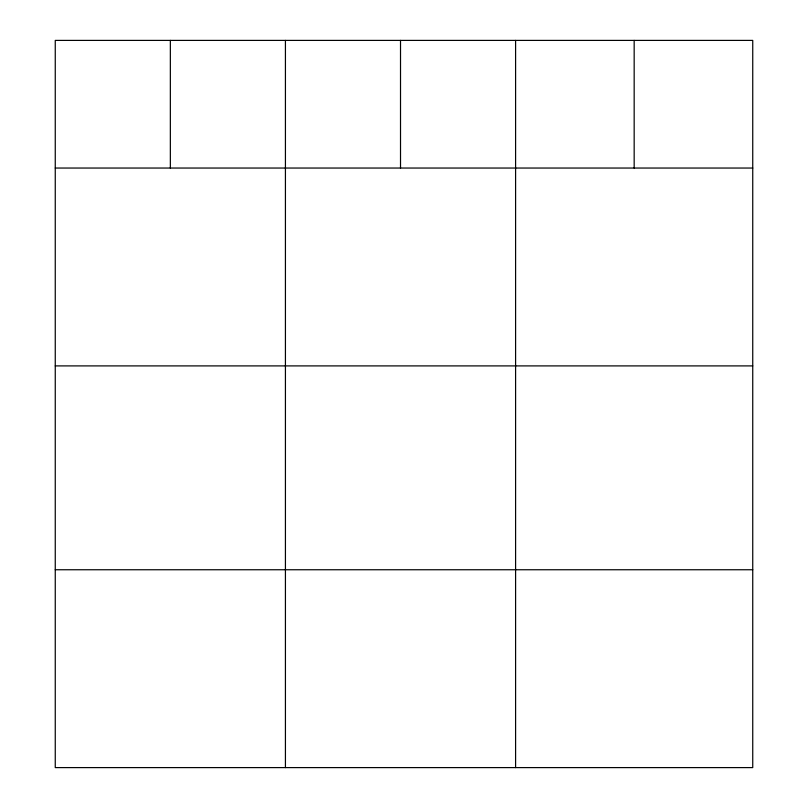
<?xml version="1.0" encoding="UTF-8"?>
<svg xmlns="http://www.w3.org/2000/svg" width="808" height="808" viewBox="0 0 808 808"><rect width="100%" height="100%" fill="white"/><g stroke="black" fill="none" stroke-linecap="round" stroke-linejoin="round"><path stroke-width="1.21" d="M752.743 168.044L752.743 767.6L55.257 767.6L55.257 40.4L752.743 40.4L752.743 168.044L55.257 168.044M55.257 365.903L752.743 365.903M55.257 569.751L752.743 569.751M634.169 40.4L634.169 168.044M515.595 40.4L515.595 767.6M400.516 40.4L400.516 168.044M285.426 40.4L285.426 767.6M170.347 40.4L170.347 168.044"/></g></svg>
